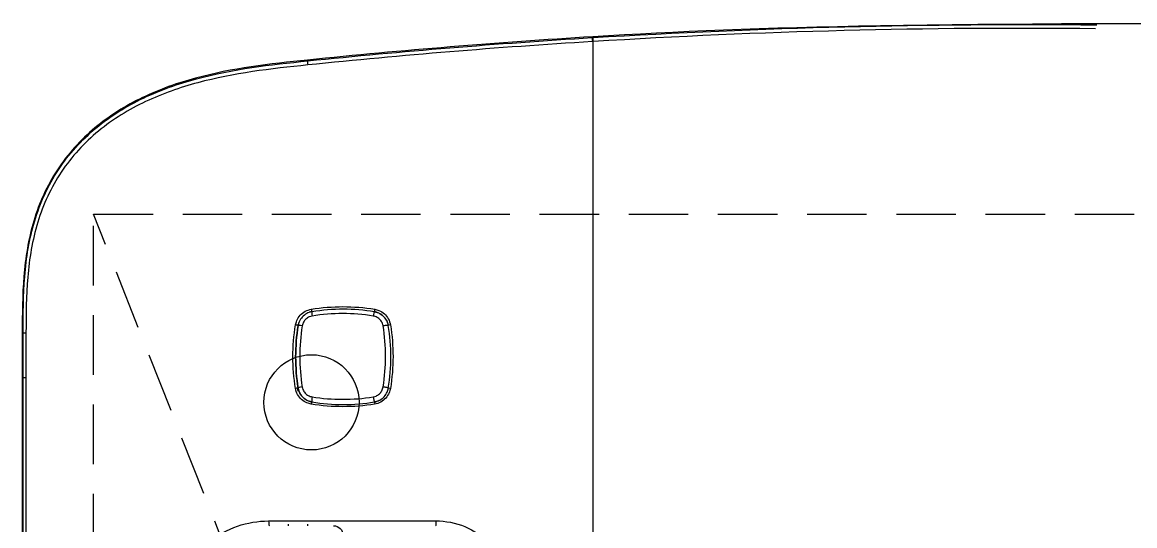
# Model space of a CAD drawing. Header units: inches. Extents: x 220271 to 272471, y 38563 to 64452.
# Drawn here: x 256302.9 to 256522.2, y 59058.1 to 59157.3 of the extents above; entities that cross this region are included whole.
import ezdxf

# ---------------------------------------------------------------- set-up
doc = ezdxf.new("R2010")
doc.units = ezdxf.units.IN
doc.header["$LTSCALE"] = 50
doc.header["$MEASUREMENT"] = 0
doc.linetypes.add('HIDDEN', pattern=[0.375, 0.25, -0.125])
doc.layers.add('06-LIGHT', color=4, linetype='Continuous')

# ---------------------------------------------------------------- blocks, each defined once
blk = doc.blocks.new('*U121')
at = {"color": 8}
for p, q in [((1145.54, 479.97), (1145.54, 479.79)), ((1154.94, 479.97), (1154.94, 479.79)), ((1114.48, 423.99), (1114.78, 423.99)), ((1114.78, 419.99), (1114.48, 419.99))]:
    blk.add_line(p, q, dxfattribs=at)
at = {"color": 1, "linetype": 'HIDDEN'}
blk.add_line((39.94, 14.99), (1179.94, 464.99), dxfattribs=at)
at = {"color": 0}
blk.add_line((1212.29, 420), (1212.11, 419.98), dxfattribs=at)
at = {"color": 1, "linetype": 'HIDDEN'}
blk.add_lwpolyline([(1179.94, 464.99), (1179.94, 14.99), (39.94, 14.99), (39.94, 464.99)], close=True, dxfattribs=at)
at = {"color": 1, "ltscale": 5}
blk.add_circle((1140.39, 419.18), 10, dxfattribs=at)
at = {"color": 8, "extrusion": (0, 0, -1)}
blk.add_arc((-1112.48, 414.54), 2, 180, 270, dxfattribs=at)
at = {"color": 8}
for centre, major_axis, ratio, start_param, end_param in [((1145.54, 478.79), (0, -1), 0.001772, 1.994298, 3.089233), ((1154.94, 478.79), (0, 1), 0.001929, 5.117994, 6.230825), ((1143.29, 422.46), (0.08, -0.494), 0.094032, 0, 1.712132), ((1143.53, 420.98), (-0.16, 0.987), 0.107455, 4.844449, 6.283185), ((1156.36, 420.98), (-0.16, -0.987), 0.069084, 1.724652, 3.141593), ((1156.6, 422.46), (-0.08, -0.494), 0.055123, 0, 1.728004), ((1139.98, 419.16), (0.494, -0.08), 0.154688, 0, 1.526261), ((1141.46, 418.91), (-0.987, 0.16), 0.15433, 4.652507, 6.076962), ((1158.42, 418.91), (-0.987, -0.16), 0.118028, 3.276991, 4.597384), ((1159.9, 419.16), (-0.494, -0.08), 0.119995, 4.608145, 6.283185), ((1139.98, 405.84), (-0.494, -0.08), 0.093123, 3.141593, 4.62253), ((1141.46, 406.08), (-0.987, -0.16), 0.09423, 4.607252, 6.074525), ((1158.42, 406.08), (-0.987, 0.16), 0.119638, 3.294614, 4.630175), ((1159.9, 405.84), (0.494, -0.08), 0.113629, 1.4976, 3.141593), ((1143.29, 402.54), (-0.08, -0.494), 0.06114, 1.678256, 3.141593), ((1143.53, 404.01), (-0.16, -0.987), 0.073171, 0, 1.688079), ((1156.36, 404.01), (-0.16, 0.987), 0.114633, 3.172472, 4.795856), ((1156.6, 402.54), (0.08, -0.494), 0.102662, 1.648499, 3.141593), ((1115.44, 393), (-1, 0), 0.07156, 4.657594, 6.336089)]:
    blk.add_ellipse(centre, major_axis=major_axis, ratio=ratio, start_param=start_param, end_param=end_param, dxfattribs=at)
at = {"color": 0}
blk.add_ellipse((1211.12, 419.87), major_axis=(0.995, 0.101), ratio=0.077303, start_param=0.052517, end_param=1.433522, dxfattribs=at)
at = {"color": 8}
for points, knots in [([(1145.54, 479.97), (1141.5, 479.97), (1137.45, 479.97), (1117.21, 479.97), (1101.02, 479.97), (1068.63, 479.97), (1052.44, 479.97), (1034.35, 479.97), (1032.45, 479.97), (1024.6, 479.97), (1018.65, 479.97), (1012.7, 479.97)], [0, 0, 0, 0, 0.091413, 0.091413, 0.457066, 0.457066, 0.822718, 0.822718, 0.865652, 0.865652, 1, 1, 1, 1]), ([(1012.82, 479.78), (1028.72, 479.78), (1044.63, 479.78), (1068.63, 479.78), (1076.73, 479.79), (1101.02, 479.79), (1117.21, 479.79), (1137.45, 479.79), (1141.5, 479.79), (1145.54, 479.79)], [0, 0, 0, 0, 0.359547, 0.359547, 0.542533, 0.542533, 0.908507, 0.908507, 1, 1, 1, 1]), ([(1154.94, 479.97), (1153.93, 479.97), (1152.92, 479.97), (1150.85, 479.97), (1149.78, 479.97), (1147.66, 479.97), (1146.6, 479.97), (1145.54, 479.97)], [0, 0, 0, 0, 0.32301, 0.32301, 0.661505, 0.661505, 1, 1, 1, 1]), ([(1145.54, 479.79), (1146.55, 479.79), (1147.57, 479.79), (1149.64, 479.79), (1150.7, 479.79), (1151.81, 479.79), (1151.86, 479.79), (1152.92, 479.79), (1153.93, 479.79), (1154.94, 479.79)], [0, 0, 0, 0, 0.32301, 0.32301, 0.661505, 0.661505, 0.67699, 0.67699, 1, 1, 1, 1]), ([(1212.29, 420), (1211.48, 427.91), (1210.57, 435.83), (1207.44, 447.38), (1206.12, 451.11), (1202.71, 458.23), (1200.59, 461.65), (1195.53, 467.72), (1192.55, 470.42), (1185.92, 474.76), (1182.29, 476.4), (1174.63, 478.7), (1170.74, 479.32), (1162.88, 479.96), (1158.91, 479.97), (1154.94, 479.97)], [0, 0, 0, 0, 0.25, 0.25, 0.375, 0.375, 0.5, 0.5, 0.625, 0.625, 0.75, 0.75, 0.875, 0.875, 1, 1, 1, 1]), ([(1154.94, 479.79), (1158.91, 479.79), (1162.89, 479.78), (1170.76, 479.14), (1174.71, 478.5), (1182.33, 476.19), (1185.92, 474.56), (1192.57, 470.18), (1195.48, 467.52), (1200.52, 461.44), (1202.61, 458.04), (1205.99, 450.95), (1207.32, 447.18), (1210.41, 435.72), (1211.31, 427.82), (1212.11, 419.98)], [0, 0, 0, 0, 0.125, 0.125, 0.25, 0.25, 0.375, 0.375, 0.5, 0.5, 0.625, 0.625, 0.75, 0.75, 1, 1, 1, 1]), ([(1145.54, 479.2), (1144.88, 479.2), (1144.21, 479.2), (1140.88, 479.21), (1138.21, 479.21), (1124.88, 479.23), (1114.21, 479.24), (1092.88, 479.27), (1082.21, 479.27), (1067.88, 479.28), (1064.21, 479.28), (1044.63, 479.29), (1028.72, 479.29), (1012.82, 479.29)], [0, 0, 0, 0, 0.015068, 0.015068, 0.075342, 0.075342, 0.316436, 0.316436, 0.557531, 0.557531, 0.640454, 0.640454, 1, 1, 1, 1]), ([(1154.94, 479.19), (1154.28, 479.19), (1153.61, 479.19), (1150.48, 479.19), (1148.01, 479.2), (1145.54, 479.2)], [0, 0, 0, 0, 0.21279, 0.21279, 1, 1, 1, 1]), ([(1211.25, 419.96), (1210.45, 427.75), (1209.55, 435.51), (1206.51, 446.82), (1205.21, 450.54), (1201.9, 457.55), (1199.85, 460.91), (1194.9, 466.94), (1192.04, 469.58), (1185.5, 473.94), (1181.97, 475.56), (1174.45, 477.86), (1170.56, 478.5), (1162.79, 479.16), (1158.87, 479.18), (1154.94, 479.19)], [0, 0, 0, 0, 0.25, 0.25, 0.375, 0.375, 0.5, 0.5, 0.625, 0.625, 0.75, 0.75, 0.875, 0.875, 1, 1, 1, 1]), ([(1017.81, 446.37), (1035.94, 446.37), (1054.08, 446.38), (1076.74, 446.37), (1081.27, 446.37), (1088.07, 446.37), (1090.34, 446.38), (1094.87, 446.38), (1097.13, 446.42), (1101.66, 446.34), (1103.93, 445.81), (1107.97, 443.77), (1109.72, 442.28), (1113.99, 437.05), (1115.47, 432.68), (1115.49, 428.19)], [0, 0, 0, 0, 0.5, 0.5, 0.625, 0.625, 0.6875, 0.6875, 0.75, 0.75, 0.8125, 0.8125, 0.875, 0.875, 1, 1, 1, 1]), ([(1140.01, 419.23), (1140.06, 419.54), (1140.15, 419.84), (1140.44, 420.54), (1140.69, 420.94), (1141.29, 421.6), (1141.65, 421.89), (1142.44, 422.32), (1142.88, 422.47), (1143.32, 422.54)], [0, 0, 0, 0, 0.18724, 0.18724, 0.459979, 0.459979, 0.729931, 0.729931, 1, 1, 1, 1]), ([(1140.47, 419.07), (1140.54, 419.46), (1140.67, 419.85), (1141.05, 420.55), (1141.31, 420.86), (1141.9, 421.39), (1142.25, 421.61), (1142.86, 421.85), (1143.11, 421.92), (1143.37, 421.97)], [0, 0, 0, 0, 0.274287, 0.274287, 0.548482, 0.548482, 0.823328, 0.823328, 1, 1, 1, 1]), ([(1143.37, 421.97), (1142.98, 421.91), (1142.59, 421.77), (1141.91, 421.4), (1141.59, 421.15), (1141.07, 420.57), (1140.85, 420.23), (1140.59, 419.61), (1140.52, 419.35), (1140.47, 419.08)], [0, 0, 0, 0, 0.269856, 0.269856, 0.539874, 0.539874, 0.812749, 0.812749, 1, 1, 1, 1]), ([(1143.61, 421.13), (1143.43, 421.1), (1143.25, 421.05), (1142.81, 420.87), (1142.56, 420.72), (1142.14, 420.34), (1141.96, 420.11), (1141.68, 419.61), (1141.59, 419.34), (1141.54, 419.05)], [0, 0, 0, 0, 0.176162, 0.176162, 0.450777, 0.450777, 0.725271, 0.725271, 1, 1, 1, 1]), ([(1158.52, 419.05), (1158.48, 419.25), (1158.43, 419.45), (1158.23, 419.9), (1158.08, 420.14), (1157.7, 420.54), (1157.48, 420.72), (1156.99, 420.98), (1156.72, 421.07), (1156.45, 421.12)], [0, 0, 0, 0, 0.20016, 0.20016, 0.466664, 0.466664, 0.733444, 0.733444, 1, 1, 1, 1]), ([(1159.41, 419.08), (1159.35, 419.46), (1159.22, 419.84), (1158.85, 420.53), (1158.6, 420.84), (1158.02, 421.37), (1157.68, 421.59), (1157.06, 421.85), (1156.79, 421.92), (1156.52, 421.97)], [0, 0, 0, 0, 0.270507, 0.270507, 0.540882, 0.540882, 0.809012, 0.809012, 1, 1, 1, 1]), ([(1156.64, 422.54), (1156.95, 422.48), (1157.26, 422.39), (1157.97, 422.1), (1158.35, 421.85), (1159.02, 421.25), (1159.3, 420.88), (1159.73, 420.1), (1159.87, 419.66), (1159.95, 419.22)], [0, 0, 0, 0, 0.190979, 0.190979, 0.459227, 0.459227, 0.72967, 0.72967, 1, 1, 1, 1]), ([(1143.32, 402.59), (1143.01, 402.64), (1142.69, 402.73), (1141.99, 403.03), (1141.6, 403.28), (1140.94, 403.88), (1140.66, 404.24), (1140.23, 405.02), (1140.09, 405.46), (1140.02, 405.9)], [0, 0, 0, 0, 0.192917, 0.192917, 0.461062, 0.461062, 0.730544, 0.730544, 1, 1, 1, 1]), ([(1140.78, 404.95), (1140.76, 405), (1140.73, 405.05), (1140.6, 405.36), (1140.52, 405.64), (1140.47, 405.92)], [0, 0, 0, 0, 0.160192, 0.160192, 1, 1, 1, 1]), ([(1140.47, 405.92), (1140.53, 405.54), (1140.66, 405.16), (1141.04, 404.48), (1141.28, 404.16), (1141.86, 403.63), (1142.2, 403.42), (1142.81, 403.16), (1143.09, 403.08), (1143.37, 403.03)], [0, 0, 0, 0, 0.269491, 0.269491, 0.538893, 0.538893, 0.807005, 0.807005, 1, 1, 1, 1]), ([(1141.55, 406.19), (1141.58, 405.99), (1141.64, 405.79), (1141.83, 405.35), (1141.98, 405.11), (1142.36, 404.7), (1142.58, 404.52), (1143.07, 404.26), (1143.34, 404.16), (1143.62, 404.12)], [0, 0, 0, 0, 0.196332, 0.196332, 0.463832, 0.463832, 0.732023, 0.732023, 1, 1, 1, 1]), ([(1156.46, 404.12), (1156.64, 404.15), (1156.83, 404.2), (1157.27, 404.38), (1157.51, 404.53), (1157.93, 404.91), (1158.11, 405.14), (1158.38, 405.63), (1158.48, 405.91), (1158.52, 406.19)], [0, 0, 0, 0, 0.18135, 0.18135, 0.454723, 0.454723, 0.727257, 0.727257, 1, 1, 1, 1]), ([(1159.41, 405.92), (1159.35, 405.53), (1159.22, 405.15), (1158.84, 404.45), (1158.58, 404.14), (1158, 403.61), (1157.65, 403.39), (1157.04, 403.14), (1156.78, 403.07), (1156.52, 403.03)], [0, 0, 0, 0, 0.27265, 0.27265, 0.545024, 0.545024, 0.818429, 0.818429, 1, 1, 1, 1]), ([(1156.52, 403.03), (1156.91, 403.09), (1157.29, 403.23), (1157.98, 403.6), (1158.3, 403.86), (1158.82, 404.44), (1159.04, 404.79), (1159.29, 405.4), (1159.37, 405.66), (1159.41, 405.92)], [0, 0, 0, 0, 0.27172, 0.27172, 0.543505, 0.543505, 0.816363, 0.816363, 1, 1, 1, 1]), ([(1159.95, 405.89), (1159.9, 405.59), (1159.82, 405.29), (1159.53, 404.59), (1159.28, 404.2), (1158.68, 403.53), (1158.32, 403.24), (1157.53, 402.81), (1157.09, 402.66), (1156.64, 402.58)], [0, 0, 0, 0, 0.183724, 0.183724, 0.456559, 0.456559, 0.728262, 0.728262, 1, 1, 1, 1]), ([(1115.5, 393.07), (1115.5, 390.96), (1115.08, 388.88), (1113.48, 385), (1112.29, 383.22), (1107.87, 378.78), (1103.72, 377.03), (1099.48, 377.03)], [0, 0, 0, 0, 0.25, 0.25, 0.5, 0.5, 1, 1, 1, 1]), ([(1216.17, 360), (1216.17, 360), (1216.17, 360), (1216.17, 360.05), (1216.17, 360.1), (1216.16, 360.14)], [0, 0, 0, 0, 0.00042, 0.00042, 1, 1, 1, 1]), ([(1026.79, 360), (1034.87, 360), (1051.02, 360), (1075.24, 360), (1099.46, 360), (1123.66, 360), (1147.83, 360), (1171.96, 360), (1192.01, 360), (1206, 360), (1212.72, 360), (1215.44, 360), (1216.17, 360)], [0, 0, 0, 0, 0.127521, 0.255042, 0.382563, 0.510084, 0.637605, 0.765126, 0.892647, 0.956407, 0.988287, 1, 1, 1, 1])]:
    blk.add_open_spline(points, degree=3, knots=knots, dxfattribs=at)
for points, degree in [([(1115.49, 428.19), (1114.95, 428.19), (1114.44, 428.1), (1114.44, 428)], 3), ([(1115.49, 428.19), (1115.49, 416.58), (1115.5, 404.85), (1115.5, 393.07)], 3), ([(1142.77, 421.96), (1142.95, 422.01), (1143.14, 422.06), (1143.32, 422.11)], 3), ([(1143.32, 422.54), (1147.75, 423.26), (1152.19, 423.26), (1156.64, 422.54)], 3), ([(1143.37, 421.97), (1143.32, 422.11)], 1), ([(1143.37, 421.97), (1147.74, 422.68), (1152.13, 422.68), (1156.52, 421.97)], 3), ([(1156.52, 421.97), (1152.13, 422.68), (1147.74, 422.68), (1143.37, 421.97)], 3), ([(1156.45, 421.12), (1152.16, 421.82), (1147.88, 421.82), (1143.61, 421.13)], 3), ([(1156.52, 421.97), (1156.85, 421.91), (1157.18, 421.81), (1157.48, 421.66)], 3), ([(1140.02, 405.9), (1139.29, 410.36), (1139.3, 414.8), (1140.01, 419.23)], 3), ([(1140.47, 419.08), (1139.76, 414.71), (1139.76, 410.33), (1140.47, 405.92)], 3), ([(1141.54, 419.05), (1140.85, 414.78), (1140.85, 410.5), (1141.55, 406.19)], 3), ([(1158.52, 406.19), (1159.22, 410.47), (1159.22, 414.76), (1158.52, 419.05)], 3), ([(1159.41, 419.65), (1159.47, 419.46), (1159.51, 419.27), (1159.56, 419.08)], 3), ([(1159.41, 405.92), (1160.12, 410.31), (1160.12, 414.69), (1159.41, 419.08)], 3), ([(1159.95, 419.22), (1160.67, 414.78), (1160.67, 410.34), (1159.95, 405.89)], 3), ([(1216.16, 360.14), (1214.93, 380.14), (1213.3, 400.09), (1211.25, 419.96)], 3), ([(1212.11, 419.98), (1214.14, 400.12), (1215.77, 380.16), (1216.99, 360.17)], 3), ([(1217.18, 360.02), (1215.95, 380.06), (1214.32, 400.08), (1212.29, 420)], 3), ([(1156.64, 402.58), (1152.21, 401.86), (1147.77, 401.86), (1143.32, 402.59)], 3), ([(1143.37, 403.03), (1147.76, 402.32), (1152.14, 402.32), (1156.52, 403.03)], 3), ([(1143.62, 404.12), (1147.91, 403.42), (1152.18, 403.42), (1156.46, 404.12)], 3), ([(1216.99, 360.17), (1216.97, 360.18), (1216.6, 360.17), (1216.16, 360.14)], 3), ([(1217.12, 360.07), (1217.08, 360.1), (1217.03, 360.14), (1216.99, 360.17)], 3), ([(1216.99, 360.17), (1216.99, 360.13), (1217, 360.08), (1217, 360.03)], 3), ([(1217, 360.03), (1216.98, 360.04), (1216.61, 360.03), (1216.17, 360)], 3), ([(1218.86, 254.4), (1219.24, 289.62), (1218.33, 324.85), (1216.17, 360)], 3), ([(1217, 360.03), (1219.15, 324.77), (1220.04, 289.45), (1219.66, 254.12)], 3), ([(1217.12, 360.07), (1217.14, 360.05), (1217.16, 360.03), (1217.18, 360.02)], 3), ([(1219.83, 194), (1220.22, 289.36), (1219.33, 324.73), (1217.18, 360.02)], 3)]:
    blk.add_open_spline(points, degree=degree, dxfattribs=at)
blk = doc.blocks.new('acqkd')
at = {"layer": '06-LIGHT', "xscale": 0.9375580759604136, "yscale": 0.9375580759604136, "zscale": 0.9375580759604136, "rotation": 359.9999999999999}
blk.add_blockref('*U121', (1570160.06, 1746418.47), dxfattribs=at)

msp = doc.modelspace()

# ---------------------------------------------------------------- block references
at = {"color": 0, "rotation": 90}
msp.add_blockref('acqkd', (2003171.42, -1512146.82), dxfattribs=at)

doc.saveas('drawing.dxf')
